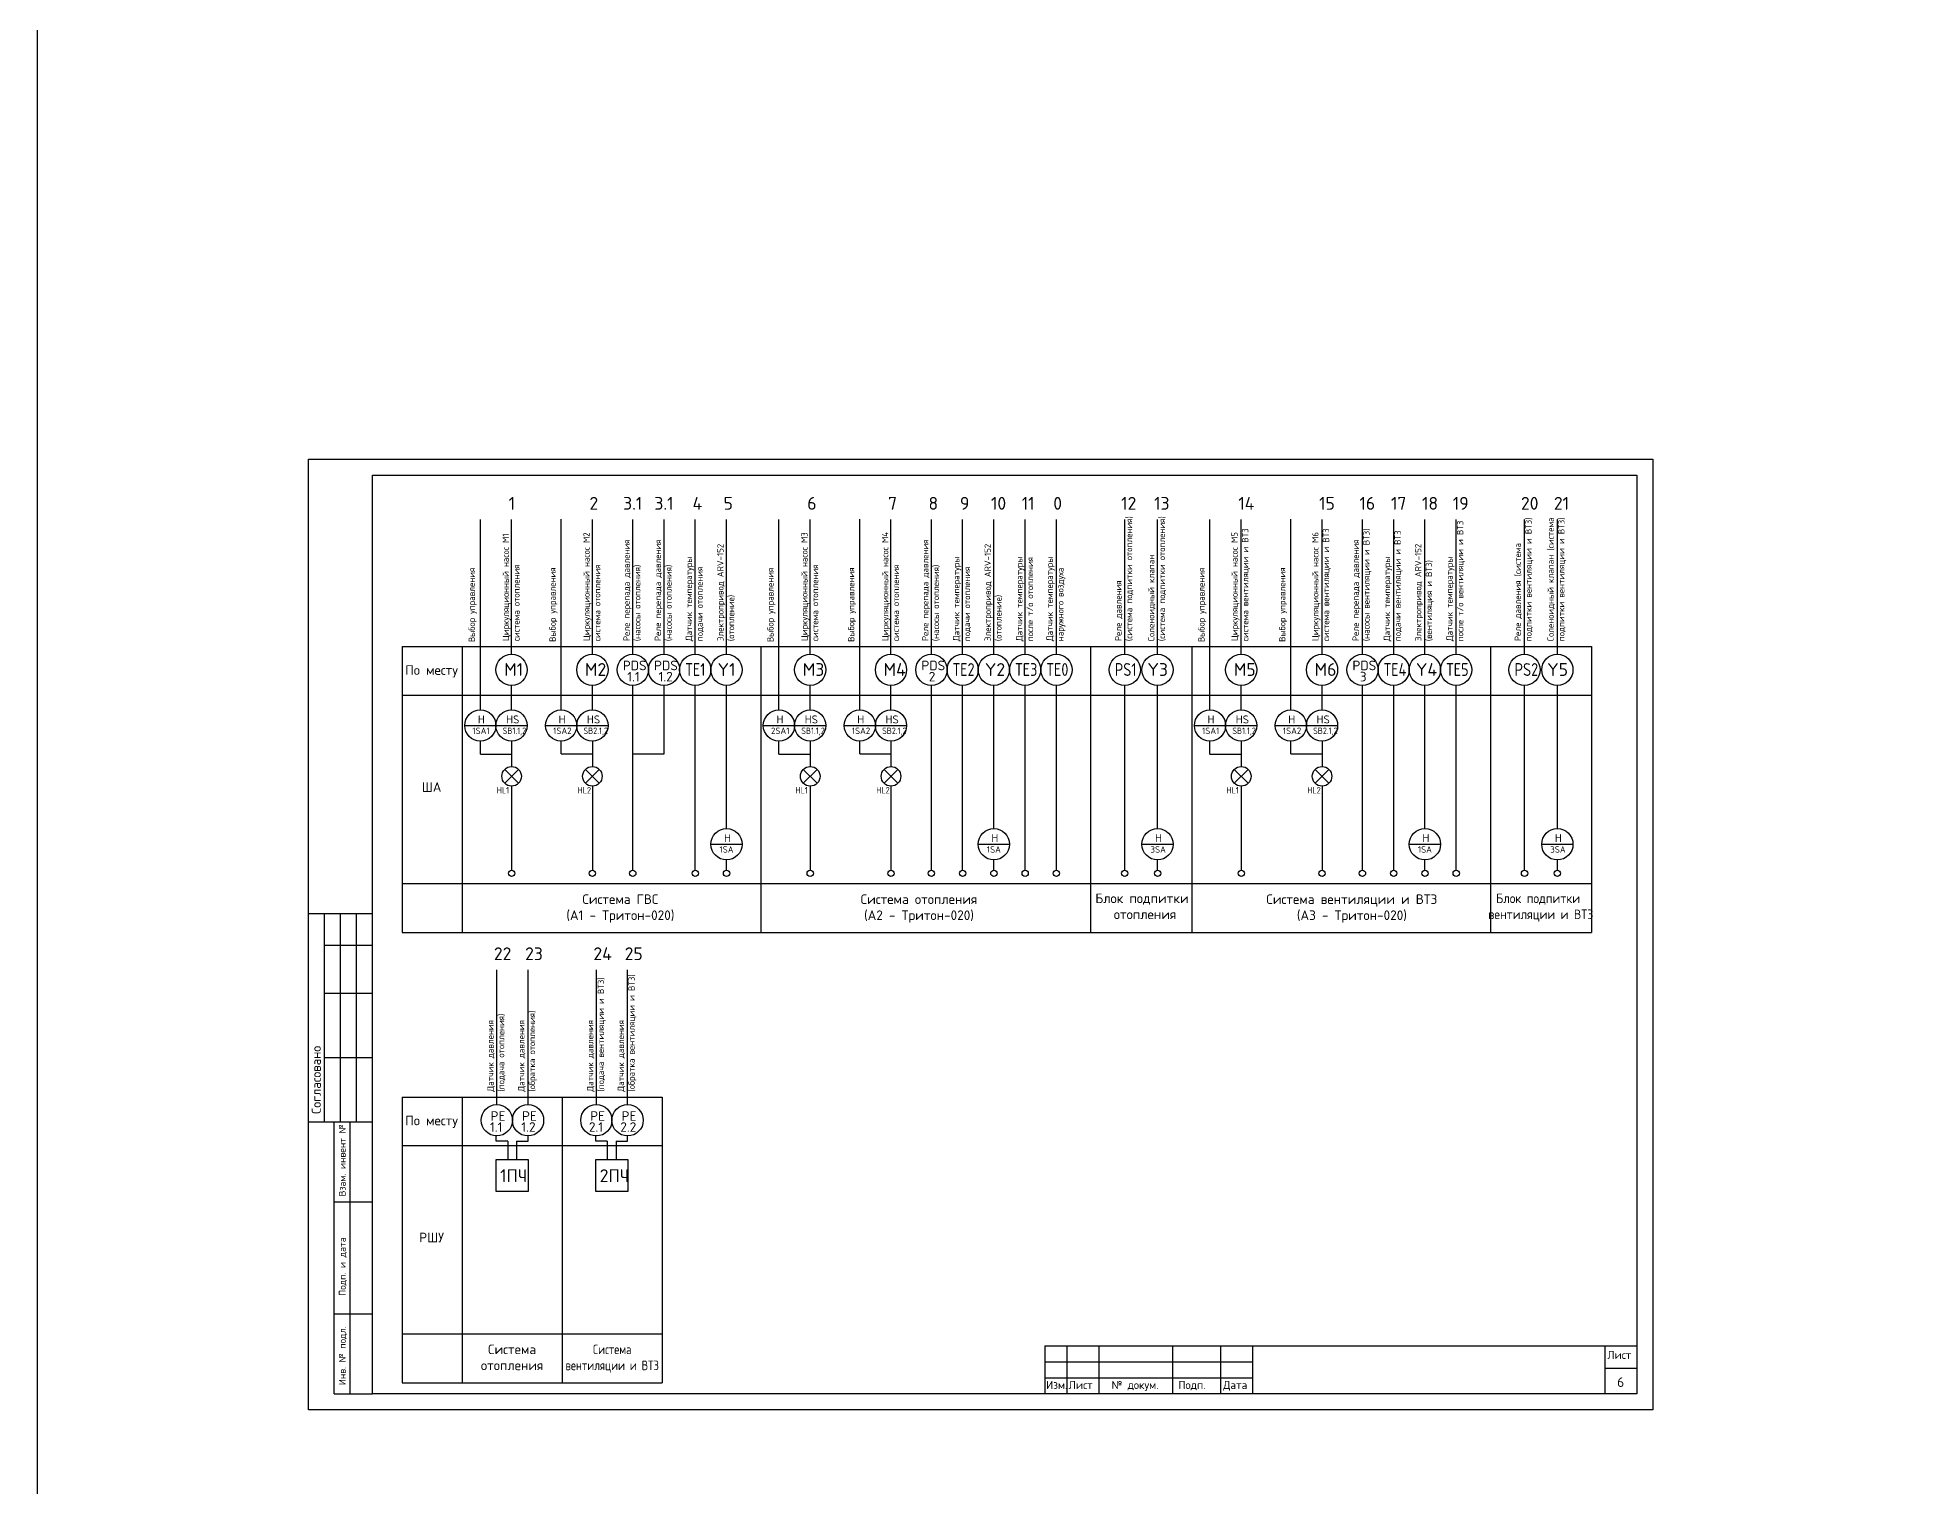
# Model space of a CAD drawing. Header units: millimetres. Extents: x 1606 to 7674, y 609 to 4159.
# Drawn here: x 3094 to 3678, y 3254 to 3706 of the extents above; entities that cross this region are included whole.
import ezdxf

# ---------------------------------------------------------------- set-up
doc = ezdxf.new("R2010")
doc.units = ezdxf.units.MM
doc.linetypes.add('K5LT_BASIC', pattern=[0])
doc.layers.add('24VDC', color=7, linetype='Continuous')
doc.layers.add('Штамп', color=7, linetype='Continuous')

msp = doc.modelspace()

# ---------------------------------------------------------------- linework, layer by layer
at = {"color": 1}
for p, q in [((3231.85728, 3496.3564), (3231.85728, 3555.90886)), ((3241.62183, 3513.78501), (3241.62183, 3555.90886)), ((3257.09204, 3496.3773), (3257.09204, 3555.99806)), ((3266.85659, 3513.78501), (3266.85659, 3555.90886)), ((3279.47397, 3513.78501), (3279.47397, 3555.90886)), ((3289.23852, 3513.78501), (3289.23852, 3555.90886)), ((3299.00307, 3513.78501), (3299.00307, 3555.90886)), ((3308.76761, 3513.78501), (3308.76761, 3555.90886)), ((3325.14372, 3496.3564), (3325.14372, 3555.90886)), ((3334.90827, 3513.78501), (3334.90827, 3555.90886)), ((3350.37848, 3496.3773), (3350.37848, 3555.99806)), ((3360.14303, 3513.78501), (3360.14303, 3555.90886)), ((3372.76041, 3513.78501), (3372.76041, 3555.90886)), ((3382.52495, 3513.78501), (3382.52495, 3555.90886)), ((3392.2895, 3513.78501), (3392.2895, 3555.90886)), ((3402.05405, 3513.78501), (3402.05405, 3555.90886)), ((3411.8186, 3513.78501), (3411.8186, 3555.90886)), ((3433.15948, 3513.78501), (3433.15948, 3555.90886)), ((3443.4189, 3513.78501), (3443.4189, 3555.90886)), ((3459.795, 3496.3564), (3459.795, 3555.90886)), ((3469.55955, 3513.78501), (3469.55955, 3555.90886)), ((3485.02976, 3496.3773), (3485.02976, 3555.99806)), ((3494.79431, 3513.78501), (3494.79431, 3555.90886)), ((3507.41169, 3513.78501), (3507.41169, 3555.90886)), ((3517.17624, 3513.78501), (3517.17624, 3555.90886)), ((3526.94079, 3513.78501), (3526.94079, 3555.90886)), ((3536.70533, 3513.78501), (3536.70533, 3555.90886)), ((3558.04622, 3513.78501), (3558.04622, 3555.90886)), ((3568.30563, 3513.78501), (3568.30563, 3555.90886)), ((3207.43082, 3516.14887), (3207.43082, 3426.86858)), ((3207.43082, 3516.14887), (3578.97608, 3516.14887)), ((3226.15162, 3516.14887), (3226.15162, 3426.86858)), ((3319.43806, 3516.14887), (3319.43806, 3426.86858)), ((3422.48904, 3516.14887), (3422.48904, 3426.86858)), ((3454.08934, 3516.14887), (3454.08934, 3426.86858)), ((3547.37578, 3516.14887), (3547.37578, 3426.86858)), ((3578.97608, 3516.14887), (3578.97608, 3426.86858)), ((3241.62183, 3496.3564), (3241.62183, 3504.02046)), ((3266.85659, 3496.3564), (3266.85659, 3504.02046)), ((3279.47397, 3446.35116), (3279.47397, 3504.02046)), ((3289.23852, 3482.66792), (3289.23852, 3504.02046)), ((3299.00307, 3446.35116), (3299.00307, 3504.02046)), ((3308.76761, 3459.30154), (3308.76761, 3504.02046)), ((3334.90827, 3496.3564), (3334.90827, 3504.02046)), ((3360.14303, 3496.3564), (3360.14303, 3504.02046)), ((3372.76041, 3446.35116), (3372.76041, 3504.02046)), ((3382.52495, 3446.35116), (3382.52495, 3504.02046)), ((3392.2895, 3459.30154), (3392.2895, 3504.02046)), ((3402.05405, 3446.35116), (3402.05405, 3504.02046)), ((3411.8186, 3446.35116), (3411.8186, 3504.02046)), ((3433.15948, 3446.35116), (3433.15948, 3504.02046)), ((3443.4189, 3459.30154), (3443.4189, 3504.02046)), ((3469.55955, 3496.3564), (3469.55955, 3504.02046)), ((3494.79431, 3496.3564), (3494.79431, 3504.02046)), ((3507.41169, 3446.35116), (3507.41169, 3504.02046)), ((3517.17624, 3446.35116), (3517.17624, 3504.02046)), ((3526.94079, 3459.30154), (3526.94079, 3504.02046)), ((3536.70533, 3446.35116), (3536.70533, 3504.02046)), ((3558.04622, 3446.35116), (3558.04622, 3504.02046)), ((3568.30563, 3459.30154), (3568.30563, 3504.02046)), ((3207.43082, 3501.02009), (3578.97608, 3501.02009)), ((3226.97501, 3491.49503), (3236.73956, 3491.49503)), ((3236.73956, 3491.49503), (3246.50411, 3491.49503)), ((3252.20977, 3491.49503), (3261.97432, 3491.49503)), ((3261.97432, 3491.49503), (3271.73887, 3491.49503)), ((3320.26145, 3491.49503), (3330.02599, 3491.49503)), ((3330.02599, 3491.49503), (3339.79054, 3491.49503)), ((3345.49621, 3491.49503), (3355.26075, 3491.49503)), ((3355.26075, 3491.49503), (3365.0253, 3491.49503)), ((3454.91273, 3491.49503), (3464.67728, 3491.49503)), ((3464.67728, 3491.49503), (3474.44183, 3491.49503)), ((3480.14749, 3491.49503), (3489.91204, 3491.49503)), ((3489.91204, 3491.49503), (3499.67658, 3491.49503)), ((3231.85728, 3482.57872), (3231.85728, 3486.61275)), ((3241.62183, 3486.63365), (3241.62183, 3478.7022)), ((3257.09204, 3482.66792), (3257.09204, 3486.61275)), ((3266.85659, 3486.63365), (3266.85659, 3478.7022)), ((3325.14372, 3482.57872), (3325.14372, 3486.61275)), ((3334.90827, 3486.63365), (3334.90827, 3478.7022)), ((3350.37848, 3482.66792), (3350.37848, 3486.61275)), ((3360.14303, 3486.63365), (3360.14303, 3478.7022)), ((3459.795, 3482.57872), (3459.795, 3486.61275)), ((3469.55955, 3486.63365), (3469.55955, 3478.7022)), ((3485.02976, 3482.66792), (3485.02976, 3486.61275)), ((3494.79431, 3486.63365), (3494.79431, 3478.7022)), ((3231.85728, 3482.57872), (3241.62183, 3482.57872)), ((3257.09204, 3482.66792), (3266.85659, 3482.66792)), ((3279.47397, 3482.66792), (3289.23852, 3482.66792)), ((3325.14372, 3482.57872), (3334.90827, 3482.57872)), ((3350.37848, 3482.66792), (3360.14303, 3482.66792)), ((3459.795, 3482.57872), (3469.55955, 3482.57872)), ((3485.02976, 3482.66792), (3494.79431, 3482.66792)), ((3243.78491, 3477.80623), (3239.45875, 3473.48007)), ((3239.45875, 3477.80623), (3243.78491, 3473.48007)), ((3269.01967, 3477.80623), (3264.69351, 3473.48007)), ((3264.69351, 3477.80623), (3269.01967, 3473.48007)), ((3337.07135, 3477.80623), (3332.74519, 3473.48007)), ((3332.74519, 3477.80623), (3337.07135, 3473.48007)), ((3362.30611, 3477.80623), (3357.97995, 3473.48007)), ((3357.97995, 3477.80623), (3362.30611, 3473.48007)), ((3471.72263, 3477.80623), (3467.39647, 3473.48007)), ((3467.39647, 3477.80623), (3471.72263, 3473.48007)), ((3496.95739, 3477.80623), (3492.63123, 3473.48007)), ((3492.63123, 3477.80623), (3496.95739, 3473.48007)), ((3241.62183, 3472.58409), (3241.62183, 3446.35116)), ((3266.85659, 3472.58409), (3266.85659, 3446.35116)), ((3334.90827, 3472.58409), (3334.90827, 3446.35116)), ((3360.14303, 3472.58409), (3360.14303, 3446.35116)), ((3469.55955, 3472.58409), (3469.55955, 3446.35116)), ((3494.79431, 3472.58409), (3494.79431, 3446.35116)), ((3308.76761, 3446.35116), (3308.76761, 3449.537)), ((3392.2895, 3446.35116), (3392.2895, 3449.537)), ((3443.4189, 3446.35116), (3443.4189, 3449.537)), ((3526.94079, 3446.35116), (3526.94079, 3449.537)), ((3568.30563, 3446.35116), (3568.30563, 3449.537)), ((3207.43082, 3442.1835), (3578.97608, 3442.1835)), ((3207.43082, 3426.86858), (3578.97608, 3426.86858)), ((3236.99202, 3373.08973), (3236.99202, 3415.21358)), ((3246.75657, 3373.08973), (3246.75657, 3415.21358)), ((3268.09745, 3373.08973), (3268.09745, 3415.21358)), ((3277.862, 3373.08973), (3277.862, 3415.21358)), ((3207.43082, 3375.45359), (3207.43082, 3286.1733)), ((3207.43082, 3375.45359), (3288.7024, 3375.45359)), ((3226.15162, 3375.45359), (3226.15162, 3286.1733)), ((3257.42701, 3375.45359), (3257.42701, 3286.1733)), ((3288.7024, 3375.45359), (3288.7024, 3286.1733)), ((3236.82206, 3361.63215), (3236.82206, 3363.32518)), ((3246.75657, 3361.63215), (3246.75657, 3363.32518)), ((3267.92749, 3361.63215), (3267.92749, 3363.32518)), ((3277.862, 3361.63215), (3277.862, 3363.32518)), ((3207.43082, 3360.32481), (3288.7024, 3360.32481)), ((3240.40736, 3361.63215), (3236.82206, 3361.63215)), ((3240.40736, 3361.63215), (3240.40736, 3355.98957)), ((3243.17127, 3361.63215), (3243.17127, 3355.98957)), ((3243.17127, 3361.63215), (3246.75657, 3361.63215)), ((3271.51279, 3361.63215), (3267.92749, 3361.63215)), ((3271.51279, 3361.63215), (3271.51279, 3355.98957)), ((3274.2767, 3361.63215), (3274.2767, 3355.98957)), ((3274.2767, 3361.63215), (3277.862, 3361.63215)), ((3207.43082, 3301.48822), (3288.7024, 3301.48822)), ((3207.43082, 3286.1733), (3288.7024, 3286.1733))]:
    msp.add_line(p, q, dxfattribs=at)
at = {"color": 3}
for p, q in [((3303.88534, 3454.41927), (3313.64989, 3454.41927)), ((3387.40723, 3454.41927), (3397.17178, 3454.41927)), ((3438.53662, 3454.41927), (3448.30117, 3454.41927)), ((3522.05851, 3454.41927), (3531.82306, 3454.41927)), ((3563.42336, 3454.41927), (3573.18791, 3454.41927))]:
    msp.add_line(p, q, dxfattribs=at)
at = {"color": 7, "linetype": 'K5LT_BASIC', "lineweight": 25}
for p, q in [((3408.14841, 3297.75615), (3593.14841, 3297.75615)), ((3408.14841, 3292.75615), (3473.14841, 3292.75615)), ((3583.14841, 3297.75615), (3583.14841, 3282.75615)), ((3408.14841, 3287.75615), (3415.14841, 3287.75615)), ((3415.14841, 3287.75615), (3425.14841, 3287.75615)), ((3425.14841, 3287.75615), (3448.14841, 3287.75615)), ((3448.14841, 3287.75615), (3463.14841, 3287.75615)), ((3463.14841, 3287.75615), (3473.14841, 3287.75615)), ((3583.14841, 3290.75615), (3593.14841, 3290.75615))]:
    msp.add_line(p, q, dxfattribs=at)
at = {"color": 1}
for points in [[(3236.78139, 3355.93212), (3246.79724, 3355.93212), (3246.79724, 3345.91627), (3236.78139, 3345.91627)], [(3267.88683, 3355.93212), (3277.90267, 3355.93212), (3277.90267, 3345.91627), (3267.88683, 3345.91627)]]:
    msp.add_lwpolyline(points, close=True, dxfattribs=at)
for centre, radius in [((3241.62183, 3508.90273), 4.88227), ((3266.85659, 3508.90273), 4.88227), ((3279.47397, 3508.90273), 4.88227), ((3289.23852, 3508.90273), 4.88227), ((3299.00307, 3508.90273), 4.88227), ((3308.76761, 3508.90273), 4.88227), ((3334.90827, 3508.90273), 4.88227), ((3360.14303, 3508.90273), 4.88227), ((3372.76041, 3508.90273), 4.88227), ((3382.52495, 3508.90273), 4.88227), ((3392.2895, 3508.90273), 4.88227), ((3402.05405, 3508.90273), 4.88227), ((3411.8186, 3508.90273), 4.88227), ((3433.15948, 3508.90273), 4.88227), ((3443.4189, 3508.90273), 4.88227), ((3469.55955, 3508.90273), 4.88227), ((3494.79431, 3508.90273), 4.88227), ((3507.41169, 3508.90273), 4.88227), ((3517.17624, 3508.90273), 4.88227), ((3526.94079, 3508.90273), 4.88227), ((3536.70533, 3508.90273), 4.88227), ((3558.04622, 3508.90273), 4.88227), ((3568.30563, 3508.90273), 4.88227), ((3231.85728, 3491.49503), 4.88227), ((3241.62183, 3491.49503), 4.88227), ((3257.09204, 3491.49503), 4.88227), ((3266.85659, 3491.49503), 4.88227), ((3325.14372, 3491.49503), 4.88227), ((3334.90827, 3491.49503), 4.88227), ((3350.37848, 3491.49503), 4.88227), ((3360.14303, 3491.49503), 4.88227), ((3459.795, 3491.49503), 4.88227), ((3469.55955, 3491.49503), 4.88227), ((3485.02976, 3491.49503), 4.88227), ((3494.79431, 3491.49503), 4.88227), ((3241.62183, 3475.64315), 3.05905), ((3266.85659, 3475.64315), 3.05905), ((3334.90827, 3475.64315), 3.05905), ((3360.14303, 3475.64315), 3.05905), ((3469.55955, 3475.64315), 3.05905), ((3494.79431, 3475.64315), 3.05905), ((3241.62183, 3445.36487), 0.98629), ((3266.85659, 3445.36487), 0.98629), ((3279.47397, 3445.36487), 0.98629), ((3299.00307, 3445.36487), 0.98629), ((3308.76761, 3445.36487), 0.98629), ((3334.90827, 3445.36487), 0.98629), ((3360.14303, 3445.36487), 0.98629), ((3372.76041, 3445.36487), 0.98629), ((3382.52495, 3445.36487), 0.98629), ((3392.2895, 3445.36487), 0.98629), ((3402.05405, 3445.36487), 0.98629), ((3411.8186, 3445.36487), 0.98629), ((3433.15948, 3445.36487), 0.98629), ((3443.4189, 3445.36487), 0.98629), ((3469.55955, 3445.36487), 0.98629), ((3494.79431, 3445.36487), 0.98629), ((3507.41169, 3445.36487), 0.98629), ((3517.17624, 3445.36487), 0.98629), ((3526.94079, 3445.36487), 0.98629), ((3536.70533, 3445.36487), 0.98629), ((3558.04622, 3445.36487), 0.98629), ((3568.30563, 3445.36487), 0.98629), ((3236.99202, 3368.20746), 4.88227), ((3246.75657, 3368.20746), 4.88227), ((3268.09745, 3368.20746), 4.88227), ((3277.862, 3368.20746), 4.88227)]:
    msp.add_circle(centre, radius, dxfattribs=at)
at = {"color": 3}
for centre in [(3308.76761, 3454.41927), (3392.2895, 3454.41927), (3443.4189, 3454.41927), (3526.94079, 3454.41927), (3568.30563, 3454.41927)]:
    msp.add_circle(centre, 4.88227, dxfattribs=at)
at = {"layer": '24VDC', "color": 4, "ltscale": 2}
msp.add_lwpolyline([(3093.50136, 4159.07542), (7446.68843, 4159.07542), (7446.68843, 608.90193), (3093.50136, 608.90193)], close=True, dxfattribs=at)
at = {"layer": 'Штамп', "linetype": 'Continuous'}
for p, q in [((3178.14841, 3277.75615), (3178.14841, 3574.75615)), ((3178.14841, 3574.75615), (3598.14841, 3574.75615)), ((3598.14841, 3574.75615), (3598.14841, 3277.75615)), ((3198.14841, 3569.75615), (3593.14841, 3569.75615)), ((3198.14841, 3282.75615), (3198.14841, 3569.75615)), ((3593.14841, 3569.75615), (3593.14841, 3282.75615)), ((3593.14841, 3282.75615), (3198.14841, 3282.75615)), ((3598.14841, 3277.75615), (3178.14841, 3277.75615))]:
    msp.add_line(p, q, dxfattribs=at)
at = {"layer": 'Штамп', "color": 1, "linetype": 'Continuous'}
for p, q in [((3178.14841, 3367.75615), (3178.14841, 3432.75615)), ((3178.14841, 3432.75615), (3198.14841, 3432.75615)), ((3183.14841, 3367.75615), (3183.14841, 3432.75615)), ((3188.14841, 3367.75615), (3188.14841, 3432.75615)), ((3193.14841, 3367.75615), (3193.14841, 3432.75615)), ((3198.14841, 3422.75615), (3183.14841, 3422.75615)), ((3198.14841, 3407.75615), (3183.14841, 3407.75615)), ((3198.14841, 3387.75615), (3183.14841, 3387.75615)), ((3178.14841, 3367.75615), (3198.14841, 3367.75615)), ((3186.14841, 3282.75615), (3186.14841, 3367.75615)), ((3186.14841, 3367.75615), (3198.14841, 3367.75615)), ((3191.14841, 3282.75615), (3191.14841, 3367.75615)), ((3186.14841, 3342.75615), (3198.14841, 3342.75615)), ((3186.14841, 3307.75615), (3198.14841, 3307.75615)), ((3186.14841, 3282.75615), (3198.14841, 3282.75615))]:
    msp.add_line(p, q, dxfattribs=at)
at = {"layer": 'Штамп', "color": 7, "linetype": 'K5LT_BASIC'}
for p, q in [((3408.14841, 3297.75615), (3408.14841, 3282.75615)), ((3415.14841, 3282.75615), (3415.14841, 3297.75615)), ((3425.14841, 3282.75615), (3425.14841, 3297.75615)), ((3448.14841, 3282.75615), (3448.14841, 3297.75615)), ((3463.14841, 3282.75615), (3463.14841, 3297.75615)), ((3473.14841, 3282.75615), (3473.14841, 3297.75615))]:
    msp.add_line(p, q, dxfattribs=at)

# ---------------------------------------------------------------- texts
at = {"color": 1, "width": 160.2795117, "attachment_point": 1}
for s, insert, char_height in [('{\\fISOCPEUR|b0|i0|c204|p34;1}', (3240.70692, 3562.9171), 4), ('{\\fISOCPEUR|b0|i0|c204|p34;2}', (3265.94167, 3562.9171), 4), ('{\\fISOCPEUR|b0|i0|c204|p34;3.1}', (3276.46408, 3562.9171), 4), ('{\\fISOCPEUR|b0|i0|c204|p34;3.1}', (3286.22863, 3562.9171), 4), ('{\\fISOCPEUR|b0|i0|c204|p34;4}', (3298.15546, 3562.9171), 4), ('{\\fISOCPEUR|b0|i0|c204|p34;5}', (3307.84981, 3562.9171), 4), ('{\\fISOCPEUR|b0|i0|c204|p34;6}', (3333.99335, 3562.9171), 4), ('{\\fISOCPEUR|b0|i0|c204|p34;7}', (3359.22811, 3562.9171), 4), ('{\\fISOCPEUR|b0|i0|c204|p34;8}', (3371.84549, 3562.9171), 4), ('{\\fISOCPEUR|b0|i0|c204|p34;9}', (3381.67735, 3562.9171), 4), ('{\\fISOCPEUR|b0|i0|c204|p34;10}', (3391.3717, 3562.9171), 4), ('{\\fISOCPEUR|b0|i0|c204|p34;11}', (3400.99578, 3562.9171), 4), ('{\\fISOCPEUR|b0|i0|c204|p34;0}', (3410.83057, 3562.9171), 4), ('{\\fISOCPEUR|b0|i0|c204|p34;12}', (3432.04546, 3562.9171), 4), ('{\\fISOCPEUR|b0|i0|c204|p34;13}', (3442.33805, 3562.9171), 4), ('{\\fISOCPEUR|b0|i0|c204|p34;14}', (3468.64463, 3562.9171), 4), ('{\\fISOCPEUR|b0|i0|c204|p34;15}', (3493.87939, 3562.9171), 4), ('{\\fISOCPEUR|b0|i0|c204|p34;16}', (3506.49677, 3562.9171), 4), ('{\\fISOCPEUR|b0|i0|c204|p34;17}', (3516.32863, 3562.9171), 4), ('{\\fISOCPEUR|b0|i0|c204|p34;18}', (3526.02298, 3562.9171), 4), ('{\\fISOCPEUR|b0|i0|c204|p34;19}', (3535.64706, 3562.9171), 4), ('{\\fISOCPEUR|b0|i0|c204|p34;20}', (3556.93219, 3562.9171), 4), ('{\\fISOCPEUR|b0|i0|c204|p34;21}', (3567.22479, 3562.9171), 4), ('{\\fISOCPEUR|b0|i0|c204|p34;М1}', (3239.27516, 3511.00811), 4), ('{\\fISOCPEUR|b0|i0|c204|p34;М2}', (3264.50992, 3511.00811), 4), ('{\\fISOCPEUR|b0|i0|c0|p34;PDS}', (3276.36362, 3511.77179), 3), ('{\\fISOCPEUR|b0|i0|c0|p34;PDS}', (3286.12816, 3511.77179), 3), ('{\\fISOCPEUR|b0|i0|c204|p34;\\W0.8;ТЕ1}', (3295.93386, 3511.00811), 4), ('{\\fISOCPEUR|b0|i0|c0|p34;Y\\fISOCPEUR|b0|i0|c204|p34;1}', (3305.95248, 3511.00811), 4), ('{\\fISOCPEUR|b0|i0|c204|p34;М3}', (3332.5616, 3511.00811), 4), ('{\\fISOCPEUR|b0|i0|c204|p34;М4}', (3357.79636, 3511.00811), 4), ('{\\fISOCPEUR|b0|i0|c0|p34;PDS}', (3369.65005, 3511.77179), 3), ('{\\fISOCPEUR|b0|i0|c204|p34;\\W0.8;ТЕ2}', (3379.45575, 3511.00811), 4), ('{\\fISOCPEUR|b0|i0|c0|p34;Y\\fISOCPEUR|b0|i0|c204|p34;2}', (3389.47437, 3511.00811), 4), ('{\\fISOCPEUR|b0|i0|c204|p34;\\W0.8;ТЕ3}', (3398.98485, 3511.00811), 4), ('{\\fISOCPEUR|b0|i0|c204|p34;\\W0.8;ТЕ\\fISOCPEUR|b0|i0|c0|p34;0}', (3408.74939, 3511.00811), 4), ('{\\fISOCPEUR|b0|i0|c204|p34;\\W0.8;PS1}', (3430.05981, 3511.00811), 4), ('{\\fISOCPEUR|b0|i0|c0|p34;Y\\fISOCPEUR|b0|i0|c204|p34;3}', (3440.25096, 3511.00811), 4), ('{\\fISOCPEUR|b0|i0|c204|p34;М5}', (3467.21288, 3511.00811), 4), ('{\\fISOCPEUR|b0|i0|c204|p34;М6}', (3492.44764, 3511.00811), 4), ('{\\fISOCPEUR|b0|i0|c0|p34;PDS}', (3504.30133, 3511.77179), 3), ('{\\fISOCPEUR|b0|i0|c204|p34;\\W0.8;ТЕ4}', (3514.10703, 3511.00811), 4), ('{\\fISOCPEUR|b0|i0|c0|p34;Y\\fISOCPEUR|b0|i0|c204|p34;4}', (3524.12566, 3511.00811), 4), ('{\\fISOCPEUR|b0|i0|c204|p34;\\W0.8;ТЕ5}', (3533.63613, 3511.00811), 4), ('{\\fISOCPEUR|b0|i0|c204|p34;\\W0.8;PS2}', (3554.94655, 3511.00811), 4), ('{\\fISOCPEUR|b0|i0|c0|p34;Y\\fISOCPEUR|b0|i0|c204|p34;5}', (3565.1377, 3511.00811), 4), ('{\\fISOCPEUR|b0|i0|c204|p34;1.1}', (3277.76686, 3508.27369), 3), ('{\\fISOCPEUR|b0|i0|c204|p34;1.2}', (3287.53141, 3508.27369), 3), ('{\\fISOCPEUR|b0|i0|c204|p34;2}', (3371.93986, 3508.27369), 3), ('{\\fISOCPEUR|b0|i0|c204|p34;3}', (3506.59114, 3508.27369), 3), ('{\\fISOCPEUR|b0|i0|c0|p34;\\W0.8;HL\\fISOCPEUR|b0|i0|c204|p34;1}', (3237.00182, 3472.29188), 2), ('{\\fISOCPEUR|b0|i0|c0|p34;\\W0.8;HL\\fISOCPEUR|b0|i0|c204|p34;2}', (3262.23658, 3472.29188), 2), ('{\\fISOCPEUR|b0|i0|c0|p34;\\W0.8;HL\\fISOCPEUR|b0|i0|c204|p34;1}', (3330.28825, 3472.29188), 2), ('{\\fISOCPEUR|b0|i0|c0|p34;\\W0.8;HL\\fISOCPEUR|b0|i0|c204|p34;2}', (3355.52301, 3472.29188), 2), ('{\\fISOCPEUR|b0|i0|c0|p34;\\W0.8;HL\\fISOCPEUR|b0|i0|c204|p34;1}', (3464.93954, 3472.29188), 2), ('{\\fISOCPEUR|b0|i0|c0|p34;\\W0.8;HL\\fISOCPEUR|b0|i0|c204|p34;2}', (3490.1743, 3472.29188), 2), ('{\\fISOCPEUR|b0|i0|c204|p34;22}', (3236.0771, 3422.22182), 4), ('{\\fISOCPEUR|b0|i0|c204|p34;23}', (3245.84165, 3422.22182), 4), ('{\\fISOCPEUR|b0|i0|c204|p34;24}', (3267.18253, 3422.22182), 4), ('{\\fISOCPEUR|b0|i0|c204|p34;25}', (3276.94708, 3422.22182), 4), ('{\\fISOCPEUR|b0|i0|c0|p34;PE}', (3235.0651, 3371.04213), 3), ('{\\fISOCPEUR|b0|i0|c0|p34;PE}', (3244.87973, 3371.04213), 3), ('{\\fISOCPEUR|b0|i0|c0|p34;PE}', (3266.17053, 3371.04213), 3), ('{\\fISOCPEUR|b0|i0|c0|p34;PE}', (3275.98517, 3371.04213), 3), ('{\\fISOCPEUR|b0|i0|c204|p34;1.1}', (3234.86324, 3367.59857), 3), ('{\\fISOCPEUR|b0|i0|c204|p34;1.2}', (3244.67788, 3367.59857), 3), ('{\\fISOCPEUR|b0|i0|c204|p34;2.1}', (3265.7703, 3367.59857), 3), ('{\\fISOCPEUR|b0|i0|c0|p34;2\\fISOCPEUR|b0|i0|c204|p34;.2}', (3275.58494, 3367.59857), 3), ('{\\fISOCPEUR|b0|i0|c204|p34;1ПЧ}', (3238.0495, 3352.90512), 4), ('{\\fISOCPEUR|b0|i0|c204|p34;2ПЧ}', (3269.15493, 3352.90512), 4)]:
    msp.add_mtext(s, dxfattribs=dict(at, insert=insert, char_height=char_height))
at = {"color": 3, "width": 160.2795117, "attachment_point": 1}
for s, insert, char_height in [('{\\fISOCPEUR|b0|i0|c0|p34;H}', (3231.08077, 3494.66919), 2.5), ('{\\fISOCPEUR|b0|i0|c0|p34;HS}', (3239.91116, 3494.66919), 2.5), ('{\\fISOCPEUR|b0|i0|c0|p34;H}', (3256.31553, 3494.66919), 2.5), ('{\\fISOCPEUR|b0|i0|c0|p34;HS}', (3265.14592, 3494.66919), 2.5), ('{\\fISOCPEUR|b0|i0|c0|p34;H}', (3324.36721, 3494.66919), 2.5), ('{\\fISOCPEUR|b0|i0|c0|p34;HS}', (3333.1976, 3494.66919), 2.5), ('{\\fISOCPEUR|b0|i0|c0|p34;H}', (3349.60197, 3494.66919), 2.5), ('{\\fISOCPEUR|b0|i0|c0|p34;HS}', (3358.43236, 3494.66919), 2.5), ('{\\fISOCPEUR|b0|i0|c0|p34;H}', (3459.01849, 3494.66919), 2.5), ('{\\fISOCPEUR|b0|i0|c0|p34;HS}', (3467.84888, 3494.66919), 2.5), ('{\\fISOCPEUR|b0|i0|c0|p34;H}', (3484.25325, 3494.66919), 2.5), ('{\\fISOCPEUR|b0|i0|c0|p34;HS}', (3493.08364, 3494.66919), 2.5), ('{\\fISOCPEUR|b0|i0|c204|p34;1\\fISOCPEUR|b0|i0|c0|p34;SA\\fISOCPEUR|b0|i0|c204|p34;1}', (3229.37954, 3490.87124), 2), ('{\\fISOCPEUR|b0|i0|c0|p34;\\W0.8;SB\\fISOCPEUR|b0|i0|c204|p34;1.1,2}', (3238.83447, 3490.87124), 2), ('{\\fISOCPEUR|b0|i0|c204|p34;1\\fISOCPEUR|b0|i0|c0|p34;SA\\fISOCPEUR|b0|i0|c204|p34;2}', (3254.6143, 3490.87124), 2), ('{\\fISOCPEUR|b0|i0|c0|p34;\\W0.8;SB\\fISOCPEUR|b0|i0|c204|p34;2.1,2}', (3264.06923, 3490.87124), 2), ('{\\fISOCPEUR|b0|i0|c204|p34;2\\fISOCPEUR|b0|i0|c0|p34;SA\\fISOCPEUR|b0|i0|c204|p34;1}', (3322.66597, 3490.87124), 2), ('{\\fISOCPEUR|b0|i0|c0|p34;\\W0.8;SB\\fISOCPEUR|b0|i0|c204|p34;1.1,2}', (3332.12091, 3490.87124), 2), ('{\\fISOCPEUR|b0|i0|c204|p34;1\\fISOCPEUR|b0|i0|c0|p34;SA\\fISOCPEUR|b0|i0|c204|p34;2}', (3347.90073, 3490.87124), 2), ('{\\fISOCPEUR|b0|i0|c0|p34;\\W0.8;SB\\fISOCPEUR|b0|i0|c204|p34;2.1,2}', (3357.35567, 3490.87124), 2), ('{\\fISOCPEUR|b0|i0|c204|p34;1\\fISOCPEUR|b0|i0|c0|p34;SA\\fISOCPEUR|b0|i0|c204|p34;1}', (3457.31726, 3490.87124), 2), ('{\\fISOCPEUR|b0|i0|c0|p34;\\W0.8;SB\\fISOCPEUR|b0|i0|c204|p34;1.1,2}', (3466.77219, 3490.87124), 2), ('{\\fISOCPEUR|b0|i0|c204|p34;1\\fISOCPEUR|b0|i0|c0|p34;SA\\fISOCPEUR|b0|i0|c204|p34;2}', (3482.55202, 3490.87124), 2), ('{\\fISOCPEUR|b0|i0|c0|p34;\\W0.8;SB\\fISOCPEUR|b0|i0|c204|p34;2.1,2}', (3492.00695, 3490.87124), 2), ('{\\fISOCPEUR|b0|i0|c0|p34;H}', (3307.9911, 3457.59343), 2.5), ('{\\fISOCPEUR|b0|i0|c0|p34;H}', (3391.51299, 3457.59343), 2.5), ('{\\fISOCPEUR|b0|i0|c0|p34;H}', (3442.64238, 3457.59343), 2.5), ('{\\fISOCPEUR|b0|i0|c0|p34;H}', (3526.16427, 3457.59343), 2.5), ('{\\fISOCPEUR|b0|i0|c0|p34;H}', (3567.52912, 3457.59343), 2.5), ('{\\fISOCPEUR|b0|i0|c204|p34;1\\fISOCPEUR|b0|i0|c0|p34;SA}', (3306.56468, 3453.79548), 2), ('{\\fISOCPEUR|b0|i0|c204|p34;1\\fISOCPEUR|b0|i0|c0|p34;SA}', (3390.08657, 3453.79548), 2), ('{\\fISOCPEUR|b0|i0|c204|p34;3\\fISOCPEUR|b0|i0|c0|p34;SA}', (3441.21596, 3453.79548), 2), ('{\\fISOCPEUR|b0|i0|c204|p34;1\\fISOCPEUR|b0|i0|c0|p34;SA}', (3524.73785, 3453.79548), 2), ('{\\fISOCPEUR|b0|i0|c204|p34;3\\fISOCPEUR|b0|i0|c0|p34;SA}', (3566.1027, 3453.79548), 2)]:
    msp.add_mtext(s, dxfattribs=dict(at, insert=insert, char_height=char_height))
at = {"color": 7, "linetype": 'K5LT_BASIC', "lineweight": 25}
for s, insert, char_height, width, attachment_point in [('{\\fISOCPEUR|b0|i0|c204|p34;Лист}', (3583.90425, 3296.15757), 2.5, 12.9146, 1), ('{\\fISOCPEUR|b0|i0|c204|p34;Изм.}', (3408.62178, 3286.77628), 2.5, 9.4325, 1), ('{\\fISOCPEUR|b0|i0|c204|p34;Лист}', (3415.62178, 3286.77628), 2.5, 9.4325, 1), ('{\\fISOCPEUR|b0|i0|c204|p34;№ докум.}', (3429.06002, 3286.77628), 2.5, 16.1195665, 1), ('{\\fISOCPEUR|b0|i0|c204|p34;Подп.}', (3449.94354, 3286.77628), 2.5, 9.4325, 1), ('{\\fISOCPEUR|b0|i0|c204|p34;Дата}', (3463.91426, 3286.77628), 2.5, 9.4325, 1), ('{\\fISOCPEUR|b0|i0|c204|p34;6}', (3588.09097, 3286.40619), 3, 12.9146, 5)]:
    msp.add_mtext(s, dxfattribs=dict(at, insert=insert, char_height=char_height, width=width, attachment_point=attachment_point))
at = {"layer": '24VDC', "color": 7, "char_height": 2, "width": 46.5140046, "rotation": 90}
for s, insert, attachment_point in [('{\\fISOCPEUR|b0|i0|c204|p34;Реле давления\\P(система подпитки отопления)}', (3432.99227, 3517.85353), 4), ('{\\fISOCPEUR|b0|i0|c204|p34;Соленоидный клапан\\P(система подпитки отопления)}', (3443.25168, 3517.85353), 4), ('{\\fISOCPEUR|b0|i0|c204|p34;Реле давления (система\\Pподпитки вентиляции и ВТЗ)}', (3557.879, 3517.85353), 4), ('{\\fISOCPEUR|b0|i0|c204|p34;Соленоидный клапан (система подпитки вентиляции и ВТЗ)}', (3568.13842, 3517.85353), 4), ('{\\fISOCPEUR|b0|i0|c204|p34;Циркуляционный насос М1\\Pсистема отопления}', (3241.45462, 3517.85353), 4), ('{\\fISOCPEUR|b0|i0|c204|p34;Циркуляционный насос М2\\Pсистема отопления}', (3266.68938, 3517.85353), 4), ('{\\fISOCPEUR|b0|i0|c204|p34;Циркуляционный насос М3\\Pсистема отопления}', (3334.74105, 3517.85353), 4), ('{\\fISOCPEUR|b0|i0|c204|p34;Циркуляционный насос М4\\Pсистема отопления}', (3359.97581, 3517.85353), 4), ('{\\fISOCPEUR|b0|i0|c204|p34;Циркуляционный насос М5\\Pсистема вентиляции и ВТЗ}', (3469.39234, 3517.85353), 4), ('{\\fISOCPEUR|b0|i0|c204|p34;Циркуляционный насос М6\\Pсистема вентиляции и ВТЗ}', (3494.6271, 3517.85353), 4), ('{\\fISOCPEUR|b0|i0|c204|p34;Реле перепада давления\\P(насосы вентиляции и ВТЗ)}', (3507.24448, 3517.85353), 4), ('{\\fISOCPEUR|b0|i0|c204|p34;Датчик температуры\\Pподачи вентиляции и ВТЗ}', (3517.00902, 3517.85353), 4), ('{\\fISOCPEUR|b0|i0|c204|p34;Датчик температуры\\Pпосле т\\fISOCPEUR|b0|i0|c0|p34;/\\fISOCPEUR|b0|i0|c204|p34;о вентиляции и ВТЗ}', (3536.53812, 3517.85353), 4), ('{\\fISOCPEUR|b0|i0|c204|p34;Реле перепада давления\\P(насосы отопления)}', (3279.30676, 3517.85353), 4), ('{\\fISOCPEUR|b0|i0|c204|p34;Реле перепада давления\\P(насосы отопления)}', (3289.07131, 3517.85353), 4), ('{\\fISOCPEUR|b0|i0|c204|p34;Электропривод ARV-152\\P(отопление)}', (3308.6004, 3517.85353), 4), ('{\\fISOCPEUR|b0|i0|c204|p34;Реле перепада давления\\P(насосы отопления)}', (3372.59319, 3517.85353), 4), ('{\\fISOCPEUR|b0|i0|c204|p34;Электропривод ARV-152\\P(отопление)}', (3392.12229, 3517.85353), 4), ('{\\fISOCPEUR|b0|i0|c204|p34;Электропривод ARV-152\\P(вентиляция и ВТЗ)}', (3526.77357, 3517.85353), 4), ('{\\fISOCPEUR|b0|i0|c204|p34;Выбор управления}', (3228.17843, 3529.15883), 2), ('{\\fISOCPEUR|b0|i0|c204|p34;Выбор управления}', (3253.41319, 3529.24803), 2), ('{\\fISOCPEUR|b0|i0|c204|p34;Датчик температуры\\Pподачи отопления}', (3298.83585, 3517.85353), 4), ('{\\fISOCPEUR|b0|i0|c204|p34;Выбор управления}', (3321.46487, 3529.15883), 2), ('{\\fISOCPEUR|b0|i0|c204|p34;Выбор управления}', (3346.69963, 3529.24803), 2), ('{\\fISOCPEUR|b0|i0|c204|p34;Датчик температуры\\Pподачи отопления}', (3382.35774, 3517.85353), 4), ('{\\fISOCPEUR|b0|i0|c204|p34;Датчик температуры\\Pпосле т\\fISOCPEUR|b0|i0|c0|p34;/\\fISOCPEUR|b0|i0|c204|p34;о отопления}', (3401.88684, 3517.85353), 4), ('{\\fISOCPEUR|b0|i0|c204|p34;Датчик температуры\\Pнаружного воздуха}', (3411.65138, 3517.85353), 4), ('{\\fISOCPEUR|b0|i0|c204|p34;Выбор управления}', (3456.11615, 3529.15883), 2), ('{\\fISOCPEUR|b0|i0|c204|p34;Выбор управления}', (3481.35091, 3529.24803), 2), ('{\\fISOCPEUR|b0|i0|c204|p34;Датчик давления\\P(подача вентиляции и ВТЗ)}', (3268.09745, 3377.15825), 4), ('{\\fISOCPEUR|b0|i0|c204|p34;Датчик давления\\P(обратка вентиляции и ВТЗ)}', (3277.69479, 3377.15825), 4), ('{\\fISOCPEUR|b0|i0|c204|p34;Датчик давления\\P(подача отопления)}', (3236.82481, 3377.15825), 4), ('{\\fISOCPEUR|b0|i0|c204|p34;Датчик давления\\P(обратка отопления)}', (3246.58935, 3377.15825), 4)]:
    msp.add_mtext(s, dxfattribs=dict(at, insert=insert, attachment_point=attachment_point))
at = {"layer": '24VDC', "color": 7, "char_height": 3, "attachment_point": 2}
for s, insert, width in [('{\\fISOCPEUR|b0|i0|c204|p34;По месту}', (3216.62496, 3510.32964), 28.9798738), ('{\\fISOCPEUR|b0|i0|c204|p34;ША}', (3216.62496, 3473.79821), 28.9798738), ('{\\fISOCPEUR|b0|i0|c204|p34;Блок подпитки\\fISOCPEUR|b0|i0|c0|p34;\\P\\fISOCPEUR|b0|i0|c204|p34; отопления}', (3438.54015, 3439.03665), 63.4698211), ('{\\fISOCPEUR|b0|i0|c204|p34;\\W0.9;Блок подпитки\\fISOCPEUR|b0|i0|c0|p34;\\P\\fISOCPEUR|b0|i0|c204|p34; вентиляции и ВТЗ}', (3562.28806, 3439.03665), 63.4698211), ('{\\fISOCPEUR|b0|i0|c204|p34;Система ГВС\\P(А1 - Тритон-020)}', (3275.60362, 3438.76196), 50.0566114), ('{\\fISOCPEUR|b0|i0|c204|p34;Система отопления\\P(А2 - Тритон-020)}', (3368.89006, 3438.76196), 50.0566114), ('{\\fISOCPEUR|b0|i0|c204|p34;Система вентиляции и ВТЗ\\P(А3 - Тритон-020)}', (3504.11706, 3438.76196), 51.8967901), ('{\\fISOCPEUR|b0|i0|c204|p34;По месту}', (3216.62496, 3369.63436), 28.9798738), ('{\\fISOCPEUR|b0|i0|c204|p34;РШУ}', (3216.62496, 3333.10293), 28.9798738), ('{\\fISOCPEUR|b0|i0|c204|p34;Система\\Pотопления}', (3241.78931, 3298.15208), 50.0566114), ('{\\fISOCPEUR|b0|i0|c204|p34;\\W0.8;Система\\Pвентиляции и ВТЗ}', (3273.0647, 3298.15208), 50.0566114)]:
    msp.add_mtext(s, dxfattribs=dict(at, insert=insert, width=width))
at = {"layer": 'Штамп', "color": 1, "linetype": 'Continuous', "rotation": 90}
for s, insert, char_height, width, attachment_point in [('{\\fISOCPEUR|b0|i0|c204|p34;Согласовано}', (3180.59499, 3380.84347), 2.88, 26.1746478, 5), ('{\\fISOCPEUR|b0|i0|c204|p34;Взам. инвент №}', (3187.66316, 3344.43338), 2.16, 62.9489075, 1), ('{\\fISOCPEUR|b0|i0|c204|p34;Подп. и дата}', (3187.66316, 3313.34694), 2.16, 62.9489075, 1), ('{\\fISOCPEUR|b0|i0|c204|p34;Инв. № подл.}', (3187.66316, 3285.45713), 2.16, 62.9489075, 1)]:
    msp.add_mtext(s, dxfattribs=dict(at, insert=insert, char_height=char_height, width=width, attachment_point=attachment_point))

doc.saveas('drawing.dxf')
